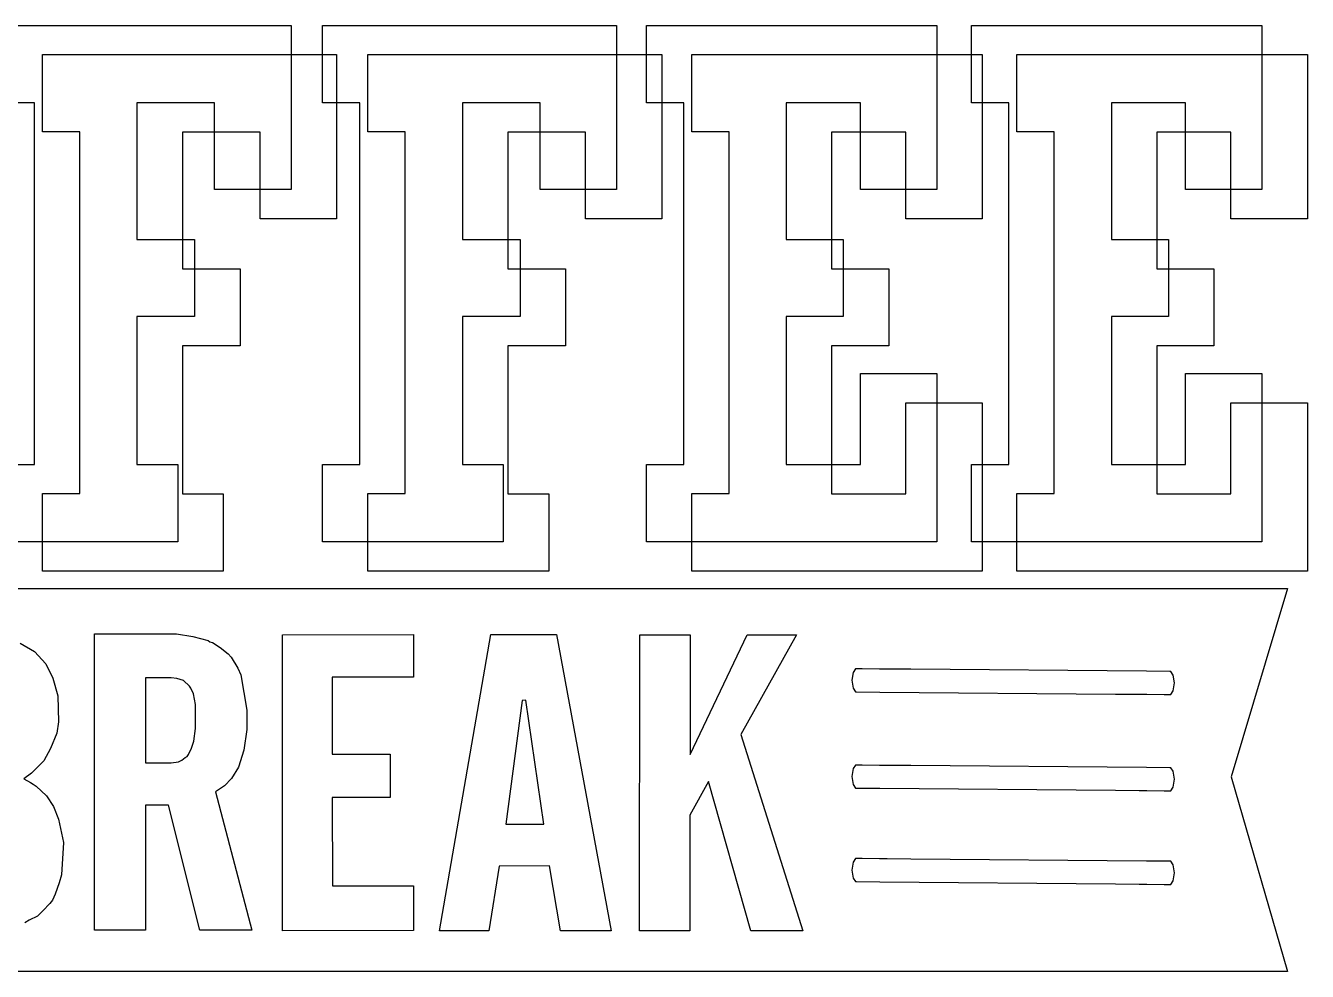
# Model space of a CAD drawing. Extents: x 54 to 303, y 49 to 296.
# Drawn here: x 144.5 to 295.8, y 49.2 to 160.8 of the extents above; entities that cross this region are included whole.
import ezdxf

# ---------------------------------------------------------------- set-up
doc = ezdxf.new("R2010")
doc.units = 0
doc.header["$MEASUREMENT"] = 0

msp = doc.modelspace()

# ---------------------------------------------------------------- linework, layer by layer
at = {"color": 7}
for points in [[(141.147, 99.9063), (141.147, 109.008), (145.557, 109.008), (145.557, 151.694), (141.147, 151.694), (141.147, 160.796), (175.86, 160.796), (175.86, 141.464), (166.828, 141.464), (166.828, 151.694), (157.656, 151.694), (157.656, 135.573), (164.465, 135.573), (164.465, 126.471), (157.656, 126.471), (157.656, 109.008), (162.49, 109.008), (162.49, 99.9063), (141.147, 99.9063)], [(179.564, 99.9063), (179.564, 109.008), (183.974, 109.008), (183.974, 151.694), (179.564, 151.694), (179.564, 160.796), (214.277, 160.796), (214.277, 141.464), (205.246, 141.464), (205.246, 151.694), (196.074, 151.694), (196.074, 135.573), (202.883, 135.573), (202.883, 126.471), (196.074, 126.471), (196.074, 109.008), (200.907, 109.008), (200.907, 99.9063), (179.564, 99.9063)], [(217.804, 99.9063), (217.804, 109.008), (222.214, 109.008), (222.214, 151.694), (217.804, 151.694), (217.804, 160.796), (252.096, 160.796), (252.096, 141.464), (243.064, 141.464), (243.064, 151.694), (234.315, 151.694), (234.315, 135.573), (241.053, 135.573), (241.053, 126.471), (234.315, 126.471), (234.315, 109.008), (243.064, 109.008), (243.064, 119.768), (252.096, 119.768), (252.096, 99.9063), (217.804, 99.9063)], [(256.187, 99.9063), (256.187, 109.008), (260.597, 109.008), (260.597, 151.694), (256.187, 151.694), (256.187, 160.796), (290.477, 160.796), (290.477, 141.464), (281.446, 141.464), (281.446, 151.694), (272.697, 151.694), (272.697, 135.573), (279.436, 135.573), (279.436, 126.471), (272.697, 126.471), (272.697, 109.008), (281.446, 109.008), (281.446, 119.768), (290.477, 119.768), (290.477, 99.9063), (256.187, 99.9063)]]:
    msp.add_lwpolyline(points, close=True, dxfattribs=at)
at = {"color": 32}
for points in [[(146.509, 96.4847), (146.509, 105.587), (150.919, 105.587), (150.919, 148.273), (146.509, 148.273), (146.509, 157.375), (181.222, 157.375), (181.222, 138.006), (172.192, 138.006), (172.192, 148.237), (163.019, 148.237), (163.019, 132.115), (169.827, 132.115), (169.827, 123.013), (163.019, 123.013), (163.019, 105.551), (167.852, 105.551), (167.852, 96.4487), (146.509, 96.4487), (146.509, 96.4847)], [(184.926, 96.4847), (184.926, 105.587), (189.335, 105.587), (189.335, 148.273), (184.926, 148.273), (184.926, 157.375), (219.64, 157.375), (219.64, 138.006), (210.608, 138.006), (210.608, 148.237), (201.436, 148.237), (201.436, 132.115), (208.245, 132.115), (208.245, 123.013), (201.436, 123.013), (201.436, 105.551), (206.269, 105.551), (206.269, 96.4487), (184.926, 96.4487), (184.926, 96.4847)], [(223.168, 96.4847), (223.168, 105.587), (227.578, 105.587), (227.578, 148.273), (223.168, 148.273), (223.168, 157.375), (257.458, 157.375), (257.458, 138.006), (248.426, 138.006), (248.426, 148.237), (239.677, 148.237), (239.677, 132.115), (246.415, 132.115), (246.415, 123.013), (239.677, 123.013), (239.677, 105.551), (248.426, 105.551), (248.426, 116.31), (257.458, 116.31), (257.458, 96.4487), (223.168, 96.4487), (223.168, 96.4847)], [(261.549, 96.4847), (261.549, 105.587), (265.958, 105.587), (265.958, 148.273), (261.549, 148.273), (261.549, 157.375), (295.84, 157.375), (295.84, 138.006), (286.808, 138.006), (286.808, 148.237), (278.059, 148.237), (278.059, 132.115), (284.798, 132.115), (284.798, 123.013), (278.059, 123.013), (278.059, 105.551), (286.808, 105.551), (286.808, 116.31), (295.84, 116.31), (295.84, 96.4487), (261.549, 96.4487), (261.549, 96.4847)], [(164.254, 88.7236), (166.052, 88.2304), (166.265, 88.0883), (166.581, 88.0181), (167.499, 87.4187), (168.415, 86.6771), (168.768, 86.2902), (169.58, 84.9835), (169.933, 84.2077), (170.638, 80.0104), (170.638, 77.7515), (170.285, 75.3181), (169.65, 73.3076), (168.804, 71.9667), (167.992, 71.0847), (166.934, 70.3792), (171.238, 54.0812), (165.1, 54.0812), (161.396, 68.8277), (158.68, 68.8277), (158.68, 54.0812), (152.647, 54.0812), (152.647, 89.0404), (162.314, 89.0404), (164.254, 88.7236)], [(190.324, 83.9251), (180.692, 83.9251), (180.692, 74.8249), (187.572, 74.8249), (187.572, 69.7096), (180.692, 69.7096), (180.728, 59.3027), (190.324, 59.3027), (190.288, 54.0452), (174.837, 54.011), (174.837, 88.936), (190.288, 88.9702), (190.324, 83.9251)], [(207.646, 54.011), (206.375, 61.6659), (200.414, 61.6299), (199.213, 54.011), (193.358, 54.011), (199.426, 88.9702), (207.187, 88.9702), (213.643, 54.011), (207.646, 54.011)], [(228.953, 77.1521), (236.291, 54.011), (230.117, 54.011), (225.142, 71.6139), (222.92, 67.6271), (222.92, 53.975), (216.994, 53.975), (217.029, 88.936), (222.956, 88.936), (222.956, 74.7889), (229.694, 88.936), (235.515, 88.936), (228.953, 77.1521)], [(161.678, 83.8549), (158.68, 83.8549), (158.68, 73.8008), (161.713, 73.8008), (162.56, 73.9429), (162.947, 74.1193), (163.336, 74.4361), (163.583, 74.5765), (163.725, 74.7889), (164.112, 75.5304), (164.358, 76.3764), (164.571, 77.8577), (164.571, 80.6799), (164.324, 81.9506), (164.006, 82.6202), (163.865, 82.8668), (163.16, 83.5381), (162.384, 83.7487), (161.678, 83.8549)], [(203.13, 81.1749), (201.19, 66.5688), (205.705, 66.5688), (203.553, 81.2091), (203.13, 81.1749)]]:
    msp.add_lwpolyline(points, close=True, dxfattribs=at)
at = {"color": 40}
msp.add_lwpolyline([(70.4152, 49.2125), (78.3167, 71.4375), (70.4152, 94.404), (293.511, 94.404), (286.844, 72.179), (293.511, 49.2125), (70.4152, 49.2125)], close=True, dxfattribs=at)
at = {"color": 32}
msp.add_lwpolyline([(143.863, 87.9479), (145.557, 86.9597), (146.896, 85.5126), (147.744, 83.8207), (148.307, 81.7383), (148.413, 78.6335), (148.203, 77.3285), (147.461, 75.4944), (146.649, 74.0473), (145.204, 72.602), (144.286, 71.9307), (145.098, 71.5077), (145.415, 71.2971), (145.767, 71.0487), (146.968, 69.9202), (147.814, 68.6513), (148.379, 67.1682), (148.978, 64.4179), (148.732, 60.6076), (148.483, 59.6554), (147.99, 58.3145), (147.673, 57.609), (147.355, 57.2202), (146.543, 56.3383), (145.91, 55.7389), (144.921, 55.2457), (144.427, 54.9271)], dxfattribs=at)
at = {"color": 250}
for points in [[(279.612, 84.5965), (276.834, 84.624), (249.017, 84.861), (246.239, 84.879), (245.329, 84.879), (243.286, 84.9133), (242.605, 84.9133), (242.506, 84.9133), (242.208, 84.4903), (242.076, 83.5561), (242.208, 82.6216), (242.506, 82.1972), (242.605, 82.1972), (245.383, 82.1711), (273.2, 81.9326), (275.978, 81.9146), (276.886, 81.9146), (278.93, 81.8804), (279.612, 81.8804), (279.712, 81.8804), (280.009, 82.3048), (280.142, 83.239), (280.009, 84.1735), (279.712, 84.5965), (279.612, 84.5965)], [(279.612, 73.2374), (276.834, 73.2635), (249.017, 73.502), (246.239, 73.5182), (245.329, 73.5182), (243.286, 73.5542), (242.605, 73.5542), (242.506, 73.5542), (242.208, 73.1312), (242.076, 72.1967), (242.208, 71.2625), (242.506, 70.8381), (242.605, 70.8381), (245.383, 70.812), (273.2, 70.5735), (275.978, 70.5556), (276.886, 70.5556), (278.93, 70.5196), (279.612, 70.5196), (279.712, 70.5196), (280.009, 70.9454), (280.142, 71.8785), (280.009, 72.8126), (279.712, 73.2374), (279.612, 73.2374)], [(279.612, 62.1951), (276.834, 62.2226), (249.017, 62.4597), (246.239, 62.4777), (245.329, 62.4777), (243.286, 62.5119), (242.605, 62.5119), (242.506, 62.5119), (242.208, 62.0889), (242.076, 61.1547), (242.208, 60.2202), (242.506, 59.7958), (242.605, 59.7958), (245.383, 59.7697), (273.2, 59.5313), (275.978, 59.5133), (276.886, 59.5133), (278.93, 59.479), (279.612, 59.479), (279.712, 59.479), (280.009, 59.9034), (280.142, 60.8376), (280.009, 61.7721), (279.712, 62.1951), (279.612, 62.1951)]]:
    msp.add_lwpolyline(points, close=True, dxfattribs=at)

doc.saveas('drawing.dxf')
